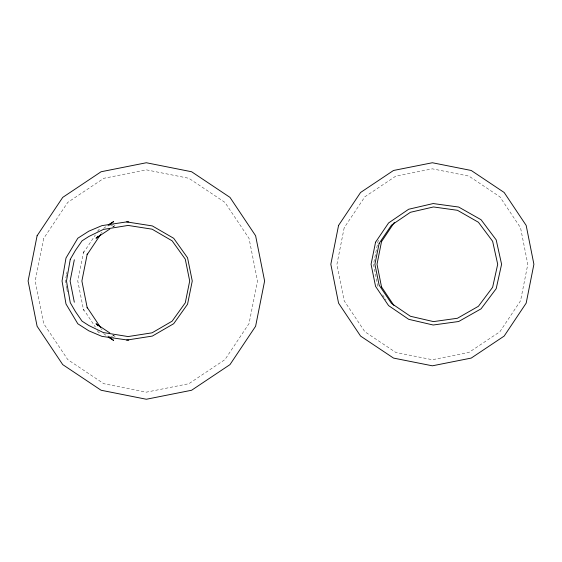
<?xml version="1.0" encoding="UTF-8"?>
<svg xmlns="http://www.w3.org/2000/svg" width="562" height="562" viewBox="0 0 562 562"><rect width="100%" height="100%" fill="white"/><g stroke="black" fill="none" stroke-linecap="round" stroke-linejoin="round"><path stroke-width="0.42" stroke-dasharray="2.81 2.11" d="M66.393 275.148L65.234 281L66.063 285.18M66.562 274.312L67.061 271.804M83.668 251.326L77.767 281L83.668 310.674M378.261 240.213L373.477 264.281L378.261 288.341M83.345 252.97L95.371 234.972M97.774 231.368L99.221 229.212L97.367 230.926M100.886 233.392L102.045 232.317M103.577 228.327L106.457 226.402M112.702 227.104L115.61 225.158L112.779 226.929M107.792 225.966L110.314 225.467M111.15 225.299L113.672 224.8M107.792 336.034L110.314 336.533M111.15 336.701L113.672 337.2M112.779 335.071L115.61 336.842L112.702 334.896M103.577 333.673L106.457 335.598M100.886 328.608L102.045 329.683M97.367 331.074L99.221 332.788L97.774 330.632M382.645 294.902L386.052 300.003M83.345 309.03L95.371 327.028M66.232 286.016L66.73 288.524M66.892 289.36L67.391 291.868M43.653 238.464L35.195 281L43.653 323.536L67.756 359.603L103.815 383.698L146.352 392.157L188.895 383.698L224.955 359.603L249.05 323.536L257.515 281L249.05 238.464L224.955 202.397L188.895 178.302L146.352 169.843L103.815 178.302L67.756 202.397L43.653 238.464M344.19 227.758L336.926 264.281L344.19 300.803L364.878 331.77L395.845 352.458L432.368 359.722L468.891 352.458L499.857 331.77L520.545 300.803L527.809 264.281L520.545 227.758L499.857 196.791L468.891 176.103L432.368 168.839L395.845 176.103L364.878 196.791L344.19 227.758"/><path stroke-width="0.84" d="M74.317 259.785L70.102 281L74.317 302.216M87.265 253.954L81.883 281L87.265 308.046M381.605 241.182L377.011 264.281L381.605 287.372M87.124 254.656L100.605 234.48M381.507 241.66L394.32 222.482M98.097 236.089L96.004 238.26L109.801 229.043M108.614 224.962L113.65 221.597L108.171 225.018M126.633 340.101L152.344 336.076L173.7 323.705L187.553 304.218L192.26 281L187.553 257.782L173.7 238.295L152.344 225.924L126.633 221.899L101.912 225.636L88.824 231.179L77.802 238.239L65.993 258.007L62.038 281L65.993 303.993L77.802 323.761L88.824 330.821L101.912 336.364L128.775 340.207M126.633 221.899L128.775 221.793M108.171 336.982L113.65 340.403L108.614 337.038M109.801 332.957L96.004 323.74L98.097 325.911M381.507 286.901L393.85 305.37M87.124 307.344L100.605 327.52M70.264 259.321L66.492 281L70.264 302.679L75.413 311.566L82.059 321.169L88.824 325.51L103.317 332.556L128.101 336.568L152.091 332.816L172.134 321.169L185.27 302.848L189.696 281L185.27 259.152L172.134 240.831L152.091 229.184L128.101 225.432L103.317 229.444L88.824 236.49L82.059 240.831L75.413 250.434L70.264 259.321M37.099 235.745L28.1 281L37.099 326.255L62.733 364.619L101.104 390.253L146.352 399.252L191.607 390.253L229.977 364.619L255.612 326.255L264.611 281L255.612 235.745L229.977 197.381L191.607 171.747L146.352 162.748L101.104 171.747L62.733 197.381L37.099 235.745M338.563 225.425L330.835 264.281L338.563 303.136L360.572 336.076L393.512 358.085L432.368 365.813L471.223 358.085L504.163 336.076L526.173 303.136L533.9 264.281L526.173 225.425L504.163 192.485L471.223 170.476L432.368 162.748L393.512 170.476L360.572 192.485L338.563 225.425M375.557 242.208L371.068 264.281L375.557 286.353L388.574 305.595L408.679 319.307L433.19 325.012L458.683 321.506L481.058 308.84L496.19 288.685L501.592 264.281L496.19 239.869L481.058 219.721L458.683 207.048L433.19 203.549L408.679 209.247L388.574 222.959L375.557 242.208M379.146 243.381L374.896 264.281L379.146 285.18L391.454 303.382L410.401 316.258L433.492 321.605L457.468 318.254L478.417 306.283L492.628 287.273L497.7 264.281L492.628 241.281L478.417 222.271L457.468 210.3L433.492 206.957L410.401 212.296L391.454 225.179L379.146 243.381"/></g></svg>
